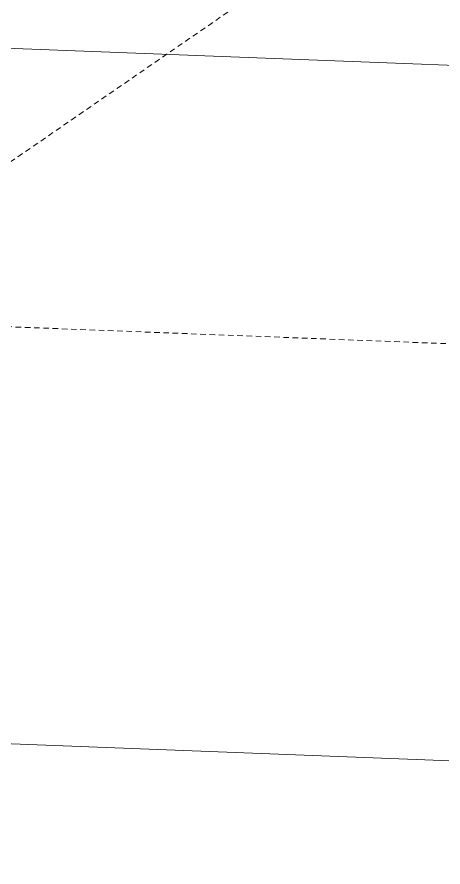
# Model space of a CAD drawing. Header units: millimetres. Extents: x 17924 to 83548, y -4690 to 56252.
# Drawn here: x 79968 to 80429, y 52659 to 53580 of the extents above; entities that cross this region are included whole.
import ezdxf

# ---------------------------------------------------------------- set-up
doc = ezdxf.new("R2010")
doc.units = ezdxf.units.MM
doc.header["$MEASUREMENT"] = 0
doc.linetypes.add('DGN Style 2', pattern=[10, 6, -4])
for name, color, linetype, lineweight in [('EQPM-OVHD', 62, 'DGN Style 2', 13), ('FURN-FREE', 1, 'Continuous', 0), ('PRES-FILL', 7, 'Continuous', 0)]:
    doc.layers.add(name, color=color, linetype=linetype, lineweight=lineweight)

# ---------------------------------------------------------------- blocks, each defined once
blk = doc.blocks.new('*U145')
at = {"color": 7, "linetype": 'ByBlock', "lineweight": -2}
blk.add_wipeout([(-341.4464195396576, 913.8688648293762), (410.95701273384503, 884.7916420746917), (341.44637451484624, -913.8685400458778), (-410.95705775865616, -884.7913172911938)], dxfattribs=at).dxf.layer = 'PRES-FILL'
at = {"layer": 'FURN-FREE', "linetype": 'ByBlock', "lineweight": -2, "flags": 128}
blk.add_lwpolyline([(-410.957057758671, -884.791317291194), (-341.4464195396577, 913.8688648293755), (410.9570127338593, 884.7916420746915), (341.446374514846, -913.868540045878), (-410.957057758671, -884.791317291194)], close=True, dxfattribs=at)
blk = doc.blocks.new('*U146')
at = {"color": 7, "linetype": 'ByBlock', "lineweight": -2}
blk.add_wipeout([(-341.4464195396576, 913.868864829361), (410.9570127338521, 884.7916420746915), (341.4463745148533, -913.868540045878), (-410.9570577586564, -884.7913172911793)], dxfattribs=at).dxf.layer = 'PRES-FILL'
at = {"layer": 'FURN-FREE', "linetype": 'ByBlock', "lineweight": -2, "flags": 128}
blk.add_lwpolyline([(-410.957057758671, -884.7913172911794), (-341.4464195396577, 913.868864829361), (410.9570127338666, 884.7916420746769), (341.4463745148532, -913.868540045878), (-410.957057758671, -884.7913172911794)], close=True, dxfattribs=at)
blk = doc.blocks.new('*U147')
at = {"color": 7, "linetype": 'ByBlock', "lineweight": -2}
blk.add_wipeout([(-341.44641953966493, 913.8688648293748), (410.9570127338445, 884.7916420746908), (341.44637451484573, -913.8685400458489), (-410.9570577586637, -884.7913172911649)], dxfattribs=at).dxf.layer = 'PRES-FILL'
at = {"layer": 'FURN-FREE', "linetype": 'ByBlock', "lineweight": -2, "flags": 128}
blk.add_lwpolyline([(-410.9570577586783, -884.7913172911649), (-341.4464195396649, 913.8688648293755), (410.9570127338593, 884.7916420746915), (341.446374514846, -913.8685400458489), (-410.9570577586783, -884.7913172911649)], close=True, dxfattribs=at)
blk = doc.blocks.new('*U144')
at = {"layer": 'PRES-FILL', "color": 7, "linetype": 'ByBlock', "lineweight": -2, "rotation": 90}
blk.add_blockref('*U145', (43.61600594631454, 1128.60501360146), dxfattribs=at)
blk.add_blockref('*U146', (14.5387831916305, 376.2015813279504), dxfattribs=at)
blk.add_blockref('*U147', (-14.53843956303899, -376.201850945552), dxfattribs=at)
blk = doc.blocks.new('*U267')
at = {"color": 0, "linetype": 'ByBlock', "lineweight": -2, "flags": 128}
blk.add_lwpolyline([(-677.3018990349665, 549.0649281006117), (717.6568063962477, 495.1556511468298), (677.3020826020511, -549.0648697526194), (-717.6566228291485, -495.1555927988302), (-677.3018990349665, 549.0649281006117)], close=True, dxfattribs=at)
blk.add_lwpolyline([(-677.3018990349665, 549.0649281006117), (9.178357140626758e-05, 2.917399979196489e-05), (-717.6566228291485, -495.1555927988302)], dxfattribs=at)

msp = doc.modelspace()

# ---------------------------------------------------------------- block references
at = {"layer": 'PRES-FILL', "color": 7}
msp.add_blockref('*U144', (80385.97347375909, 52776.47190316023), dxfattribs=at)

# ---------------------------------------------------------------- next in the draw order: block references
at = {"layer": 'EQPM-OVHD', "linetype": 'DGN Style 2', "lineweight": 0}
msp.add_blockref('*U267', (80433.5761547548, 53749.28923733027), dxfattribs=at)

doc.saveas('drawing.dxf')
